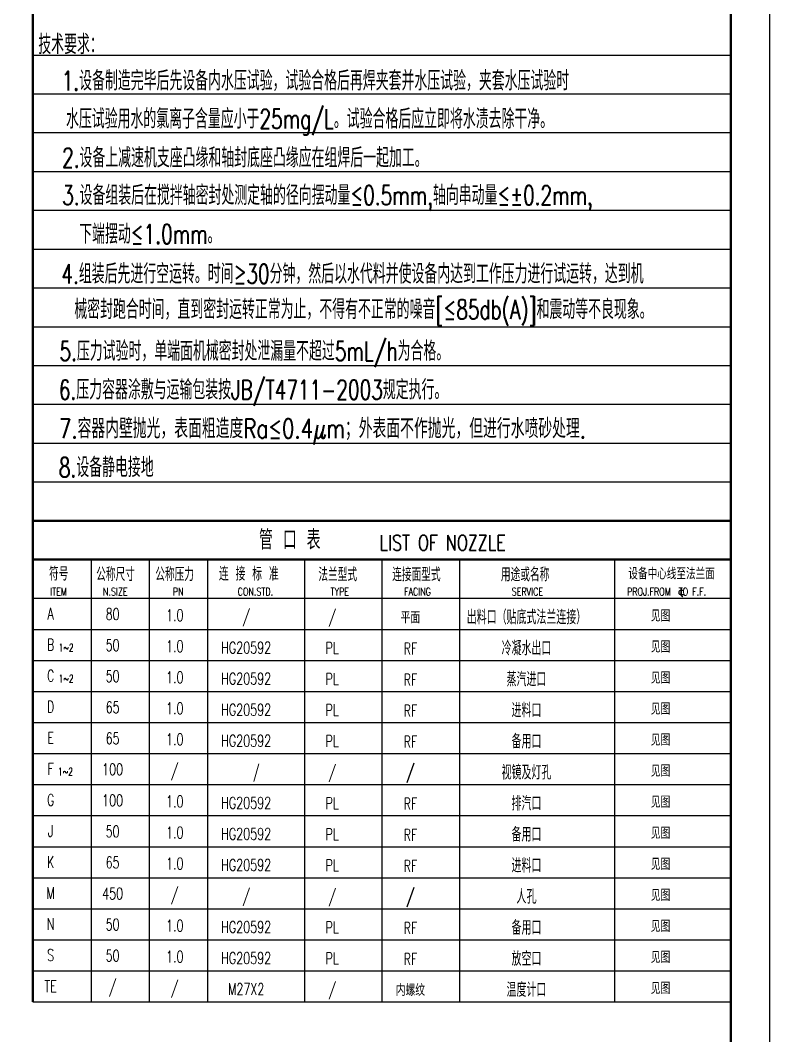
# Model space of a CAD drawing. Extents: x 2928 to 12091, y -6087 to 4005.
# Drawn here: x 9772 to 12091, y -1908 to 1232 of the extents above; entities that cross this region are included whole.
import ezdxf
from ezdxf.enums import TextEntityAlignment as Align

# ---------------------------------------------------------------- set-up
doc = ezdxf.new("R2010")
doc.units = 0
doc.header["$MEASUREMENT"] = 0
doc.layers.add('3轮廓', color=7, linetype='CONTINUOUS')
doc.layers.add('4文字标注', color=5, linetype='CONTINUOUS')
doc.styles.add('HZ', font='ROMANS.shx', dxfattribs={"width": 0.75, "bigfont": 'hmhz.shx'})
doc.styles.add('样式 2', font='ROMANS.shx', dxfattribs={"width": 0.75, "bigfont": 'hmhz.shx'})

# ---------------------------------------------------------------- blocks, each defined once
blk = doc.blocks.new('QW')
at = {"layer": '3轮廓'}
blk.add_line((30, -19), (30, -20), dxfattribs=at)
at = {"layer": '3轮廓', "const_width": 0.6}
for points in [[(0, 0), (0, -10)], [(180, -10), (0, -10)], [(0, -10), (0, -20)]]:
    blk.add_lwpolyline(points, dxfattribs=at)
at = {"layer": '4文字标注'}
for p, q in [((15, -10), (15, -20)), ((30, -10), (30, -19)), ((45, -10), (45, -20)), ((70, -10), (70, -20)), ((90, -10), (90, -20)), ((110, -10), (110, -20)), ((150, -10), (150, -20)), ((0, -20), (180, -20))]:
    blk.add_line(p, q, dxfattribs=at)
for points in [[(167.73, -17.97), (167.6, -17.96), (167.47, -17.95), (167.36, -17.95), (167.17, -17.94), (167.01, -17.97), (166.73, -18.05), (166.73, -18.05), (166.73, -18.05), (166.73, -18.05), (166.73, -18.05), (166.63, -18.16), (166.61, -18.19), (166.55, -18.32), (166.54, -18.35), (166.53, -18.46), (166.53, -18.5), (166.56, -18.64), (166.59, -18.72), (166.65, -18.82), (166.64, -18.83), (166.71, -18.89), (166.8, -18.94), (166.85, -18.97), (166.92, -18.99), (166.99, -19.01), (167.09, -19.02), (167.19, -19.04), (167.31, -19.04), (167.43, -19.05), (167.59, -19.04), (167.59, -19.04), (167.75, -19.04), (167.75, -19.04)], [(167.2, -17.43), (167.19, -17.69), (167.18, -17.8), (167.17, -18), (167.16, -18.24), (167.16, -18.31), (167.16, -18.48), (167.17, -18.63), (167.17, -18.78), (167.17, -18.88), (167.18, -18.98), (167.19, -19.07), (167.2, -19.16), (167.22, -19.24), (167.25, -19.31), (167.24, -19.33), (167.29, -19.37), (167.33, -19.42), (167.46, -19.48), (167.55, -19.49), (167.6, -19.5)]]:
    blk.add_lwpolyline(points, dxfattribs=at)
at = {"layer": '4文字标注', "style": 'HZ', "width": 0.75}
for s, height, p in [('管 口 表', 5, (58.32, -7.42)), ('LIST OF NOZZLE', 4, (89.4, -7.69)), ('符号', 3.5, (4.16, -15.42)), ('公称尺寸', 3.5, (16.32, -15.55)), ('公称压力', 3.5, (31.56, -15.55)), ('连 接 标 准', 3.5, (47.99, -15.43)), ('法兰型式', 3.5, (73.61, -15.62)), ('连接面型式', 3.5, (92.66, -15.62)), ('用途或名称', 3.5, (120.7, -15.62)), ('设备中心线至法兰面', 3, (153.56, -15.14)), ('ITEM', 2, (4.44, -19.28)), ('N.SIZE', 2, (18.07, -19.28)), ('PN', 2, (36.07, -19.28)), ('CON.STD.', 2, (52.81, -19.28)), ('TYPE', 2, (76.76, -19.28)), ('FACING', 2, (95.71, -19.28)), ('SERVICE', 2, (123.47, -19.28)), ('PROJ.FROM  TO F.F.', 2, (153.22, -19.28))]:
    blk.add_text(s, height=height, dxfattribs=at).set_placement(p)
blk = doc.blocks.new('1')
at = {"layer": '3轮廓', "const_width": 0.6}
blk.add_lwpolyline([(0, 0), (0, -8)], dxfattribs=at)
at = {"layer": '4文字标注'}
for p, q in [((0, 0), (180, 0)), ((15, 0), (15, -8)), ((30, 0), (30, -8)), ((45, 0), (45, -8)), ((70, 0), (70, -8)), ((90, 0), (90, -8)), ((110, 0), (110, -8)), ((150, 0), (150, -8)), ((180, -8), (180, 0)), ((0, -8), (180, -8))]:
    blk.add_line(p, q, dxfattribs=at)
at = {"layer": '3轮廓', "color": 5, "style": '样式 2', "width": 0.7}
for tag, p in [('J1', (4.57, -5.45)), ('J3', (20.55, -5.58)), ('J4', (36.58, -5.85)), ('J5', (55, -6.21)), ('J6', (77.18, -6.3)), ('J7', (97.35, -6.45)), ('J8', (127.28, -6.7)), ('J9', (161.86, -5.98))]:
    blk.add_attdef(tag, text='', height=3, dxfattribs=at).set_placement(p, align=Align.CENTER)
blk.add_attdef('J2', (7.81, -5.66), '', height=2, dxfattribs=at)

msp = doc.modelspace()

# ---------------------------------------------------------------- linework, layer by layer
at = {"layer": '3轮廓'}
msp.add_line((9810.93902, -315.36404), (11970.93902, -315.36404), dxfattribs=at)
msp.add_line((9810.93902, -315.36404), (11970.93902, -315.36404), dxfattribs=at)
msp.add_lwpolyline([(11970.93902, 3884.63596, 7.2, 7.2, 0), (11970.93902, -5967.36404, 7.2, 7.2, 0), (5262.93902, -5967.36404, 7.2, 7.2, 0), (5262.93902, 3884.63596, 7.2, 7.2, 0), (11970.93902, 3884.63596, 7.2, 7.2, 0), (11970.93902, -5967.36404, 0, 0, 0)], format="xyseb", dxfattribs=at)
at = {"layer": '3轮廓', "const_width": 7.2}
for points in [[(9810.93902, 1484.63596), (9810.93902, -315.36404)], [(11970.93902, -315.36404), (9810.93902, -315.36404)], [(11970.93902, -315.36404), (9810.93902, -315.36404)]]:
    msp.add_lwpolyline(points, dxfattribs=at)
at = {"layer": '3轮廓'}
msp.add_lwpolyline([(9810.93902, -315.36404), (9810.93902, 1124.63596)], dxfattribs=at)
msp.add_lwpolyline([(9810.93902, -315.36404), (9810.93902, 1124.63596)], dxfattribs=at)
at = {"layer": '4文字标注'}
for p, q in [((9810.93902, 1124.63596), (11970.93902, 1124.63596)), ((11970.93902, -195.36404), (11970.93902, 1124.63596)), ((9810.93902, 1004.63596), (11970.93902, 1004.63596)), ((9810.93902, 884.63596), (11970.93902, 884.63596)), ((9810.93902, 764.63596), (11970.93902, 764.63596)), ((9810.93902, 644.63596), (11970.93902, 644.63596)), ((9810.93902, 524.63596), (11970.93902, 524.63596)), ((9810.93902, 404.63596), (11970.93902, 404.63596)), ((9810.93902, 284.63596), (11970.93902, 284.63596)), ((9810.93902, 164.63596), (11970.93902, 164.63596)), ((9810.93902, 44.63596), (11970.93902, 44.63596)), ((9810.93902, -75.36404), (11970.93902, -75.36404)), ((9810.93902, -195.36404), (11970.93902, -195.36404)), ((9810.93902, -315.36404), (11970.93902, -315.36404)), ((9810.93902, -315.36404), (11970.93902, -315.36404))]:
    msp.add_line(p, q, dxfattribs=at)
msp.add_lwpolyline([(12090.93902, -6087.36404), (12090.93902, 4004.63596), (4962.93902, 4004.63596), (4962.93902, -6087.36404)], close=True, dxfattribs=at)

# ---------------------------------------------------------------- block references
at = {"layer": '4文字标注', "xscale": 11.99999999999999, "yscale": 11.99999999999999, "zscale": 11.99999999999999}
msp.add_blockref('QW', (9810.93902, -315.36404), dxfattribs=at)
at = {"layer": '4文字标注'}
ref = msp.add_blockref('1', (9810.93902, -555.36404), dxfattribs=dict(at, xscale=11.99999999999999, yscale=11.99999999999999, zscale=11.99999999999999))
ref.add_attrib('J1', 'A', dxfattribs={"layer": '3轮廓', "color": 5, "height": 36, "style": '样式 2', "width": 0.7}).set_placement((9865.75383, -620.81319), align=Align.CENTER)
ref.add_attrib('J3', '80', dxfattribs={"layer": '3轮廓', "color": 5, "height": 36, "style": '样式 2', "width": 0.7}).set_placement((10057.53119, -622.26546), align=Align.CENTER)
ref.add_attrib('J4', '1.0', dxfattribs={"layer": '3轮廓', "color": 5, "height": 36, "style": '样式 2', "width": 0.7}).set_placement((10249.9236, -625.5805), align=Align.CENTER)
ref.add_attrib('J5', '/', dxfattribs={"layer": '3轮廓', "color": 5, "height": 36, "style": '样式 2', "width": 0.7}).set_placement((10470.93766, -629.93744), align=Align.CENTER)
ref.add_attrib('J6', '/', dxfattribs={"layer": '3轮廓', "color": 5, "height": 36, "style": '样式 2', "width": 0.7}).set_placement((10737.15443, -631.00816), align=Align.CENTER)
ref.add_attrib('J8', '出料口（贴底式法兰连接）', dxfattribs={"layer": '3轮廓', "color": 5, "height": 44, "style": '样式 2', "width": 0.7}).set_placement((11338.27573, -635.70639), align=Align.CENTER)
ref.add_attrib('J7', '平面', dxfattribs={"layer": '3轮廓', "color": 5, "height": 36, "style": '样式 2', "width": 0.7}).set_placement((10979.12567, -632.79216), align=Align.CENTER)
ref.add_attrib('J9', '见图', dxfattribs={"layer": '3轮廓', "color": 5, "height": 36, "style": '样式 2', "width": 0.7}).set_placement((11753.21574, -627.08404), align=Align.CENTER)
ref = msp.add_blockref('1', (9810.93902, -651.36404), dxfattribs=dict(at, xscale=11.99999999999999, yscale=11.99999999999999, zscale=11.99999999999999))
ref.add_attrib('J1', 'B', dxfattribs={"layer": '3轮廓', "color": 5, "height": 36, "style": '样式 2', "width": 0.7}).set_placement((9865.75383, -716.81319), align=Align.CENTER)
ref.add_attrib('J2', '1~2', (9890.61141, -719.80059), dxfattribs={"layer": '3轮廓', "color": 5, "height": 24, "style": '样式 2', "width": 0.7})
ref.add_attrib('J3', '50', dxfattribs={"layer": '3轮廓', "color": 5, "height": 36, "style": '样式 2', "width": 0.7}).set_placement((10057.53119, -718.26546), align=Align.CENTER)
ref.add_attrib('J4', '1.0', dxfattribs={"layer": '3轮廓', "color": 5, "height": 36, "style": '样式 2', "width": 0.7}).set_placement((10249.9236, -721.5805), align=Align.CENTER)
ref.add_attrib('J5', 'HG20592', dxfattribs={"layer": '3轮廓', "color": 5, "height": 36, "style": '样式 2', "width": 0.7}).set_placement((10470.93766, -725.93744), align=Align.CENTER)
ref.add_attrib('J6', 'PL', dxfattribs={"layer": '3轮廓', "color": 5, "height": 36, "style": '样式 2', "width": 0.7}).set_placement((10737.15443, -727.00816), align=Align.CENTER)
ref.add_attrib('J8', '冷凝水出口', dxfattribs={"layer": '3轮廓', "color": 5, "height": 44, "style": '样式 2', "width": 0.7}).set_placement((11338.27573, -731.70639), align=Align.CENTER)
ref.add_attrib('J7', 'RF', dxfattribs={"layer": '3轮廓', "color": 5, "height": 36, "style": '样式 2', "width": 0.7}).set_placement((10979.12567, -728.79216), align=Align.CENTER)
ref.add_attrib('J9', '见图', dxfattribs={"layer": '3轮廓', "color": 5, "height": 36, "style": '样式 2', "width": 0.7}).set_placement((11753.21574, -723.08404), align=Align.CENTER)
ref = msp.add_blockref('1', (9810.93902, -747.36404), dxfattribs=dict(at, xscale=11.99999999999999, yscale=11.99999999999999, zscale=11.99999999999999))
ref.add_attrib('J1', 'C', dxfattribs={"layer": '3轮廓', "color": 5, "height": 36, "style": '样式 2', "width": 0.7}).set_placement((9865.75383, -812.81319), align=Align.CENTER)
ref.add_attrib('J2', '1~2', (9890.61141, -815.80059), dxfattribs={"layer": '3轮廓', "color": 5, "height": 24, "style": '样式 2', "width": 0.7})
ref.add_attrib('J3', '50', dxfattribs={"layer": '3轮廓', "color": 5, "height": 36, "style": '样式 2', "width": 0.7}).set_placement((10057.53119, -814.26546), align=Align.CENTER)
ref.add_attrib('J4', '1.0', dxfattribs={"layer": '3轮廓', "color": 5, "height": 36, "style": '样式 2', "width": 0.7}).set_placement((10249.9236, -817.5805), align=Align.CENTER)
ref.add_attrib('J5', 'HG20592', dxfattribs={"layer": '3轮廓', "color": 5, "height": 36, "style": '样式 2', "width": 0.7}).set_placement((10470.93766, -821.93744), align=Align.CENTER)
ref.add_attrib('J6', 'PL', dxfattribs={"layer": '3轮廓', "color": 5, "height": 36, "style": '样式 2', "width": 0.7}).set_placement((10737.15443, -823.00816), align=Align.CENTER)
ref.add_attrib('J8', '蒸汽进口', dxfattribs={"layer": '3轮廓', "color": 5, "height": 44, "style": '样式 2', "width": 0.7}).set_placement((11338.27573, -827.70639), align=Align.CENTER)
ref.add_attrib('J7', 'RF', dxfattribs={"layer": '3轮廓', "color": 5, "height": 36, "style": '样式 2', "width": 0.7}).set_placement((10979.12567, -824.79216), align=Align.CENTER)
ref.add_attrib('J9', '见图', dxfattribs={"layer": '3轮廓', "color": 5, "height": 36, "style": '样式 2', "width": 0.7}).set_placement((11753.21574, -819.08404), align=Align.CENTER)
ref = msp.add_blockref('1', (9810.93902, -843.36404), dxfattribs=dict(at, xscale=11.99999999999999, yscale=11.99999999999999, zscale=11.99999999999999))
ref.add_attrib('J1', 'D', dxfattribs={"layer": '3轮廓', "color": 5, "height": 36, "style": '样式 2', "width": 0.7}).set_placement((9865.75383, -908.81319), align=Align.CENTER)
ref.add_attrib('J3', '65', dxfattribs={"layer": '3轮廓', "color": 5, "height": 36, "style": '样式 2', "width": 0.7}).set_placement((10057.53119, -910.26546), align=Align.CENTER)
ref.add_attrib('J4', '1.0', dxfattribs={"layer": '3轮廓', "color": 5, "height": 36, "style": '样式 2', "width": 0.7}).set_placement((10249.9236, -913.5805), align=Align.CENTER)
ref.add_attrib('J5', 'HG20592', dxfattribs={"layer": '3轮廓', "color": 5, "height": 36, "style": '样式 2', "width": 0.7}).set_placement((10470.93766, -917.93744), align=Align.CENTER)
ref.add_attrib('J6', 'PL', dxfattribs={"layer": '3轮廓', "color": 5, "height": 36, "style": '样式 2', "width": 0.7}).set_placement((10737.15443, -919.00816), align=Align.CENTER)
ref.add_attrib('J8', '进料口', dxfattribs={"layer": '3轮廓', "color": 5, "height": 44, "style": '样式 2', "width": 0.7}).set_placement((11338.27573, -923.70639), align=Align.CENTER)
ref.add_attrib('J7', 'RF', dxfattribs={"layer": '3轮廓', "color": 5, "height": 36, "style": '样式 2', "width": 0.7}).set_placement((10979.12567, -920.79216), align=Align.CENTER)
ref.add_attrib('J9', '见图', dxfattribs={"layer": '3轮廓', "color": 5, "height": 36, "style": '样式 2', "width": 0.7}).set_placement((11753.21574, -915.08404), align=Align.CENTER)
ref = msp.add_blockref('1', (9810.93902, -939.36404), dxfattribs=dict(at, xscale=11.99999999999999, yscale=11.99999999999999, zscale=11.99999999999999))
ref.add_attrib('J1', 'E', dxfattribs={"layer": '3轮廓', "color": 5, "height": 36, "style": '样式 2', "width": 0.7}).set_placement((9865.75383, -1004.81319), align=Align.CENTER)
ref.add_attrib('J3', '65', dxfattribs={"layer": '3轮廓', "color": 5, "height": 36, "style": '样式 2', "width": 0.7}).set_placement((10057.53119, -1006.26546), align=Align.CENTER)
ref.add_attrib('J4', '1.0', dxfattribs={"layer": '3轮廓', "color": 5, "height": 36, "style": '样式 2', "width": 0.7}).set_placement((10249.9236, -1009.5805), align=Align.CENTER)
ref.add_attrib('J5', 'HG20592', dxfattribs={"layer": '3轮廓', "color": 5, "height": 36, "style": '样式 2', "width": 0.7}).set_placement((10470.93766, -1013.93744), align=Align.CENTER)
ref.add_attrib('J6', 'PL', dxfattribs={"layer": '3轮廓', "color": 5, "height": 36, "style": '样式 2', "width": 0.7}).set_placement((10737.15443, -1015.00816), align=Align.CENTER)
ref.add_attrib('J8', '备用口', dxfattribs={"layer": '3轮廓', "color": 5, "height": 44, "style": '样式 2', "width": 0.7}).set_placement((11338.27573, -1019.70639), align=Align.CENTER)
ref.add_attrib('J7', 'RF', dxfattribs={"layer": '3轮廓', "color": 5, "height": 36, "style": '样式 2', "width": 0.7}).set_placement((10979.12567, -1016.79216), align=Align.CENTER)
ref.add_attrib('J9', '见图', dxfattribs={"layer": '3轮廓', "color": 5, "height": 36, "style": '样式 2', "width": 0.7}).set_placement((11753.21574, -1011.08404), align=Align.CENTER)
ref = msp.add_blockref('1', (9810.93902, -1035.36404), dxfattribs=dict(at, xscale=11.99999999999999, yscale=11.99999999999999, zscale=11.99999999999999))
ref.add_attrib('J1', 'F', dxfattribs={"layer": '3轮廓', "color": 5, "height": 36, "style": '样式 2', "width": 0.7}).set_placement((9865.75383, -1100.81319), align=Align.CENTER)
ref.add_attrib('J2', '1~2', (9888.67173, -1103.28001), dxfattribs={"layer": '3轮廓', "color": 5, "height": 24, "style": '样式 2', "width": 0.7})
ref.add_attrib('J3', '100', dxfattribs={"layer": '3轮廓', "color": 5, "height": 36, "style": '样式 2', "width": 0.7}).set_placement((10057.53119, -1102.26546), align=Align.CENTER)
ref.add_attrib('J4', '/', dxfattribs={"layer": '3轮廓', "color": 5, "height": 36, "style": '样式 2', "width": 0.7}).set_placement((10249.9236, -1105.5805), align=Align.CENTER)
ref.add_attrib('J5', '/', dxfattribs={"layer": '3轮廓', "color": 5, "height": 36, "style": '样式 2', "width": 0.55}).set_placement((10502.30031, -1109.93744), align=Align.CENTER)
ref.add_attrib('J6', '/', dxfattribs={"layer": '3轮廓', "color": 5, "height": 36, "style": '样式 2', "width": 0.7}).set_placement((10737.15443, -1111.00816), align=Align.CENTER)
ref.add_attrib('J8', '视镜及灯孔', dxfattribs={"layer": '3轮廓', "color": 5, "height": 44, "style": '样式 2', "width": 0.7}).set_placement((11338.27573, -1115.70639), align=Align.CENTER)
ref.add_attrib('J7', '/', dxfattribs={"layer": '3轮廓', "color": 5, "height": 40, "style": '样式 2', "width": 0.7}).set_placement((10979.12567, -1112.79216), align=Align.CENTER)
ref.add_attrib('J9', '见图', dxfattribs={"layer": '3轮廓', "color": 5, "height": 36, "style": '样式 2', "width": 0.7}).set_placement((11753.21574, -1107.08404), align=Align.CENTER)
ref = msp.add_blockref('1', (9810.93902, -1131.36404), dxfattribs=dict(at, xscale=11.99999999999999, yscale=11.99999999999999, zscale=11.99999999999999))
ref.add_attrib('J1', 'G', dxfattribs={"layer": '3轮廓', "color": 5, "height": 36, "style": '样式 2', "width": 0.7}).set_placement((9865.75383, -1196.81319), align=Align.CENTER)
ref.add_attrib('J3', '100', dxfattribs={"layer": '3轮廓', "color": 5, "height": 36, "style": '样式 2', "width": 0.7}).set_placement((10057.53119, -1198.26546), align=Align.CENTER)
ref.add_attrib('J4', '1.0', dxfattribs={"layer": '3轮廓', "color": 5, "height": 36, "style": '样式 2', "width": 0.7}).set_placement((10249.9236, -1201.5805), align=Align.CENTER)
ref.add_attrib('J5', 'HG20592', dxfattribs={"layer": '3轮廓', "color": 5, "height": 36, "style": '样式 2', "width": 0.7}).set_placement((10470.93766, -1205.93744), align=Align.CENTER)
ref.add_attrib('J6', 'PL', dxfattribs={"layer": '3轮廓', "color": 5, "height": 36, "style": '样式 2', "width": 0.7}).set_placement((10737.15443, -1207.00816), align=Align.CENTER)
ref.add_attrib('J8', '排汽口', dxfattribs={"layer": '3轮廓', "color": 5, "height": 44, "style": '样式 2', "width": 0.7}).set_placement((11338.27573, -1211.70639), align=Align.CENTER)
ref.add_attrib('J7', 'RF', dxfattribs={"layer": '3轮廓', "color": 5, "height": 36, "style": '样式 2', "width": 0.7}).set_placement((10979.12567, -1208.79216), align=Align.CENTER)
ref.add_attrib('J9', '见图', dxfattribs={"layer": '3轮廓', "color": 5, "height": 36, "style": '样式 2', "width": 0.7}).set_placement((11753.21574, -1203.08404), align=Align.CENTER)
ref = msp.add_blockref('1', (9810.93902, -1227.36404), dxfattribs=dict(at, xscale=11.99999999999999, yscale=11.99999999999999, zscale=11.99999999999999))
ref.add_attrib('J1', 'J', dxfattribs={"layer": '3轮廓', "color": 5, "height": 36, "style": '样式 2', "width": 0.7}).set_placement((9865.75383, -1292.81319), align=Align.CENTER)
ref.add_attrib('J3', '50', dxfattribs={"layer": '3轮廓', "color": 5, "height": 36, "style": '样式 2', "width": 0.7}).set_placement((10057.53119, -1294.26546), align=Align.CENTER)
ref.add_attrib('J4', '1.0', dxfattribs={"layer": '3轮廓', "color": 5, "height": 36, "style": '样式 2', "width": 0.7}).set_placement((10249.9236, -1297.5805), align=Align.CENTER)
ref.add_attrib('J5', 'HG20592', dxfattribs={"layer": '3轮廓', "color": 5, "height": 36, "style": '样式 2', "width": 0.7}).set_placement((10470.93766, -1301.93744), align=Align.CENTER)
ref.add_attrib('J6', 'PL', dxfattribs={"layer": '3轮廓', "color": 5, "height": 36, "style": '样式 2', "width": 0.7}).set_placement((10737.15443, -1303.00816), align=Align.CENTER)
ref.add_attrib('J8', '备用口', dxfattribs={"layer": '3轮廓', "color": 5, "height": 44, "style": '样式 2', "width": 0.7}).set_placement((11338.27573, -1307.70639), align=Align.CENTER)
ref.add_attrib('J7', 'RF', dxfattribs={"layer": '3轮廓', "color": 5, "height": 36, "style": '样式 2', "width": 0.7}).set_placement((10979.12567, -1304.79216), align=Align.CENTER)
ref.add_attrib('J9', '见图', dxfattribs={"layer": '3轮廓', "color": 5, "height": 36, "style": '样式 2', "width": 0.7}).set_placement((11753.21574, -1299.08404), align=Align.CENTER)
ref = msp.add_blockref('1', (9810.93902, -1323.36404), dxfattribs=dict(at, xscale=11.99999999999999, yscale=11.99999999999999, zscale=11.99999999999999))
ref.add_attrib('J1', 'K', dxfattribs={"layer": '3轮廓', "color": 5, "height": 36, "style": '样式 2', "width": 0.7}).set_placement((9865.75383, -1388.81319), align=Align.CENTER)
ref.add_attrib('J3', '65', dxfattribs={"layer": '3轮廓', "color": 5, "height": 36, "style": '样式 2', "width": 0.7}).set_placement((10057.53119, -1390.26546), align=Align.CENTER)
ref.add_attrib('J4', '1.0', dxfattribs={"layer": '3轮廓', "color": 5, "height": 36, "style": '样式 2', "width": 0.7}).set_placement((10249.9236, -1393.5805), align=Align.CENTER)
ref.add_attrib('J5', 'HG20592', dxfattribs={"layer": '3轮廓', "color": 5, "height": 36, "style": '样式 2', "width": 0.7}).set_placement((10470.93766, -1397.93744), align=Align.CENTER)
ref.add_attrib('J6', 'PL', dxfattribs={"layer": '3轮廓', "color": 5, "height": 36, "style": '样式 2', "width": 0.7}).set_placement((10737.15443, -1399.00816), align=Align.CENTER)
ref.add_attrib('J8', '进料口', dxfattribs={"layer": '3轮廓', "color": 5, "height": 44, "style": '样式 2', "width": 0.7}).set_placement((11338.27573, -1403.70639), align=Align.CENTER)
ref.add_attrib('J7', 'RF', dxfattribs={"layer": '3轮廓', "color": 5, "height": 36, "style": '样式 2', "width": 0.7}).set_placement((10979.12567, -1400.79216), align=Align.CENTER)
ref.add_attrib('J9', '见图', dxfattribs={"layer": '3轮廓', "color": 5, "height": 36, "style": '样式 2', "width": 0.7}).set_placement((11753.21574, -1395.08404), align=Align.CENTER)
ref = msp.add_blockref('1', (9810.93902, -1419.36404), dxfattribs=dict(at, xscale=11.99999999999999, yscale=11.99999999999999, zscale=11.99999999999999))
ref.add_attrib('J1', 'M', dxfattribs={"layer": '3轮廓', "color": 5, "height": 36, "style": '样式 2', "width": 0.7}).set_placement((9865.75383, -1484.81319), align=Align.CENTER)
ref.add_attrib('J3', '450', dxfattribs={"layer": '3轮廓', "color": 5, "height": 36, "style": '样式 2', "width": 0.7}).set_placement((10057.53119, -1486.26546), align=Align.CENTER)
ref.add_attrib('J4', '/', dxfattribs={"layer": '3轮廓', "color": 5, "height": 36, "style": '样式 2', "width": 0.7}).set_placement((10249.9236, -1489.5805), align=Align.CENTER)
ref.add_attrib('J5', '/', dxfattribs={"layer": '3轮廓', "color": 5, "height": 36, "style": '样式 2', "width": 0.7}).set_placement((10470.93766, -1493.93744), align=Align.CENTER)
ref.add_attrib('J6', '/', dxfattribs={"layer": '3轮廓', "color": 5, "height": 36, "style": '样式 2', "width": 0.7}).set_placement((10737.15443, -1495.00816), align=Align.CENTER)
ref.add_attrib('J8', '人孔', dxfattribs={"layer": '3轮廓', "color": 5, "height": 44, "style": '样式 2', "width": 0.75}).set_placement((11338.27573, -1499.70639), align=Align.CENTER)
ref.add_attrib('J7', '/', dxfattribs={"layer": '3轮廓', "color": 5, "height": 40, "style": '样式 2', "width": 0.7}).set_placement((10979.12567, -1496.79216), align=Align.CENTER)
ref.add_attrib('J9', '见图', dxfattribs={"layer": '3轮廓', "color": 5, "height": 36, "style": '样式 2', "width": 0.7}).set_placement((11753.21574, -1491.08404), align=Align.CENTER)
ref = msp.add_blockref('1', (9810.93902, -1515.36404), dxfattribs=dict(at, xscale=11.99999999999999, yscale=11.99999999999999, zscale=11.99999999999999))
ref.add_attrib('J1', 'N', dxfattribs={"layer": '3轮廓', "color": 5, "height": 36, "style": '样式 2', "width": 0.7}).set_placement((9865.75383, -1580.81319), align=Align.CENTER)
ref.add_attrib('J3', '50', dxfattribs={"layer": '3轮廓', "color": 5, "height": 36, "style": '样式 2', "width": 0.7}).set_placement((10057.53119, -1582.26546), align=Align.CENTER)
ref.add_attrib('J4', '1.0', dxfattribs={"layer": '3轮廓', "color": 5, "height": 36, "style": '样式 2', "width": 0.7}).set_placement((10249.9236, -1585.5805), align=Align.CENTER)
ref.add_attrib('J5', 'HG20592', dxfattribs={"layer": '3轮廓', "color": 5, "height": 36, "style": '样式 2', "width": 0.7}).set_placement((10470.93766, -1589.93744), align=Align.CENTER)
ref.add_attrib('J6', 'PL', dxfattribs={"layer": '3轮廓', "color": 5, "height": 36, "style": '样式 2', "width": 0.7}).set_placement((10737.15443, -1591.00816), align=Align.CENTER)
ref.add_attrib('J8', '备用口', dxfattribs={"layer": '3轮廓', "color": 5, "height": 44, "style": '样式 2', "width": 0.7}).set_placement((11338.27573, -1595.70639), align=Align.CENTER)
ref.add_attrib('J7', 'RF', dxfattribs={"layer": '3轮廓', "color": 5, "height": 36, "style": '样式 2', "width": 0.7}).set_placement((10979.12567, -1592.79216), align=Align.CENTER)
ref.add_attrib('J9', '见图', dxfattribs={"layer": '3轮廓', "color": 5, "height": 36, "style": '样式 2', "width": 0.7}).set_placement((11753.21574, -1587.08404), align=Align.CENTER)
ref = msp.add_blockref('1', (9810.93902, -1611.36404), dxfattribs=dict(at, xscale=11.99999999999999, yscale=11.99999999999999, zscale=11.99999999999999))
ref.add_attrib('J1', 'S', dxfattribs={"layer": '3轮廓', "color": 5, "height": 36, "style": '样式 2', "width": 0.7}).set_placement((9865.75383, -1676.81319), align=Align.CENTER)
ref.add_attrib('J3', '50', dxfattribs={"layer": '3轮廓', "color": 5, "height": 36, "style": '样式 2', "width": 0.7}).set_placement((10057.53119, -1678.26546), align=Align.CENTER)
ref.add_attrib('J4', '1.0', dxfattribs={"layer": '3轮廓', "color": 5, "height": 36, "style": '样式 2', "width": 0.7}).set_placement((10249.9236, -1681.5805), align=Align.CENTER)
ref.add_attrib('J5', 'HG20592', dxfattribs={"layer": '3轮廓', "color": 5, "height": 36, "style": '样式 2', "width": 0.7}).set_placement((10470.93766, -1685.93744), align=Align.CENTER)
ref.add_attrib('J6', 'PL', dxfattribs={"layer": '3轮廓', "color": 5, "height": 36, "style": '样式 2', "width": 0.7}).set_placement((10737.15443, -1687.00816), align=Align.CENTER)
ref.add_attrib('J8', '放空口', dxfattribs={"layer": '3轮廓', "color": 5, "height": 44, "style": '样式 2', "width": 0.7}).set_placement((11338.27573, -1691.70639), align=Align.CENTER)
ref.add_attrib('J7', 'RF', dxfattribs={"layer": '3轮廓', "color": 5, "height": 36, "style": '样式 2', "width": 0.7}).set_placement((10979.12567, -1688.79216), align=Align.CENTER)
ref.add_attrib('J9', '见图', dxfattribs={"layer": '3轮廓', "color": 5, "height": 36, "style": '样式 2', "width": 0.7}).set_placement((11753.21574, -1683.08404), align=Align.CENTER)
ref = msp.add_blockref('1', (9810.93902, -1707.36404), dxfattribs=dict(at, xscale=11.99999999999999, yscale=11.99999999999999, zscale=11.99999999999999))
ref.add_attrib('J1', 'TE', dxfattribs={"layer": '3轮廓', "color": 5, "height": 36, "style": '样式 2', "width": 0.7}).set_placement((9865.75383, -1772.81319), align=Align.CENTER)
ref.add_attrib('J3', '/', dxfattribs={"layer": '3轮廓', "color": 5, "height": 36, "style": '样式 2', "width": 0.7}).set_placement((10057.53119, -1774.26546), align=Align.CENTER)
ref.add_attrib('J4', '/', dxfattribs={"layer": '3轮廓', "color": 5, "height": 36, "style": '样式 2', "width": 0.7}).set_placement((10249.9236, -1777.5805), align=Align.CENTER)
ref.add_attrib('J5', 'M27X2', dxfattribs={"layer": '3轮廓', "color": 5, "height": 36, "style": '样式 2', "width": 0.7}).set_placement((10470.93766, -1781.93744), align=Align.CENTER)
ref.add_attrib('J6', '/', dxfattribs={"layer": '3轮廓', "color": 5, "height": 36, "style": '样式 2', "width": 0.7}).set_placement((10737.15443, -1783.00816), align=Align.CENTER)
ref.add_attrib('J8', '温度计口', dxfattribs={"layer": '3轮廓', "color": 5, "height": 44, "style": '样式 2', "width": 0.7}).set_placement((11338.27573, -1787.70639), align=Align.CENTER)
ref.add_attrib('J7', '内螺纹', dxfattribs={"layer": '3轮廓', "color": 5, "height": 36, "style": '样式 2', "width": 0.7}).set_placement((10979.12567, -1784.79216), align=Align.CENTER)
ref.add_attrib('J9', '见图', dxfattribs={"layer": '3轮廓', "color": 5, "height": 36, "style": '样式 2', "width": 0.7}).set_placement((11753.21574, -1779.08404), align=Align.CENTER)

# ---------------------------------------------------------------- texts
at = {"layer": '4文字标注', "style": '样式 2'}
for s, width, p in [('技术要求：', 0.7, (9827.54633, 1127.49113)), ('1.设备制造完毕后先设备内水压试验，试验合格后再焊夹套并水压试验，夹套水压试验时', 0.7, (9900.03182, 1015.17299)), ('水压试验用水的氯离子含量应小于25mg/L。试验合格后应立即将水渍去除干净。', 0.7, (9913.36658, 897.2075)), ('2.设备上减速机支座凸缘和轴封底座凸缘应在组焊后一起加工。', 0.7, (9901.07816, 777.06887)), ('3.设备组装后在搅拌轴密封处测定轴的径向摆动量≤0.5mm,轴向串动量≤%%p0.2mm,', 0.7, (9901.40079, 661.02053)), ('下端摆动≤1.0mm。', 0.7, (9954.24896, 541.02053)), ('4.组装后先进行空运转。时间≥30分钟，然后以水代料并使设备内达到工作压力进行试运转，达到机', 0.7, (9899.07246, 418.02053)), ('械密封跑合时间，直到密封运转正常为止，不得有不正常的噪音[≤85db(A)]和震动等不良现象。', 0.7, (9939.07246, 308.02053)), ('5.压力试验时，单端面机械密封处泄漏量不超过5mL/h为合格。', 0.7, (9893.07246, 179.02053)), ('6.压力容器涂敷与运输包装按JB/T4711-2003规定执行。               ', 0.7, (9891.24057, 59.63598)), ('7.容器内壁抛光，表面粗造度Ra≤0.4μm；外表面不作抛光，但进行水喷砂处理.', 0.75, (9891.24057, -60.36402)), ('8.设备静电接地               ', 0.7, (9891.24057, -180.36402))]:
    msp.add_text(s, height=60, dxfattribs=dict(at, width=width)).set_placement(p)

doc.saveas('drawing.dxf')
